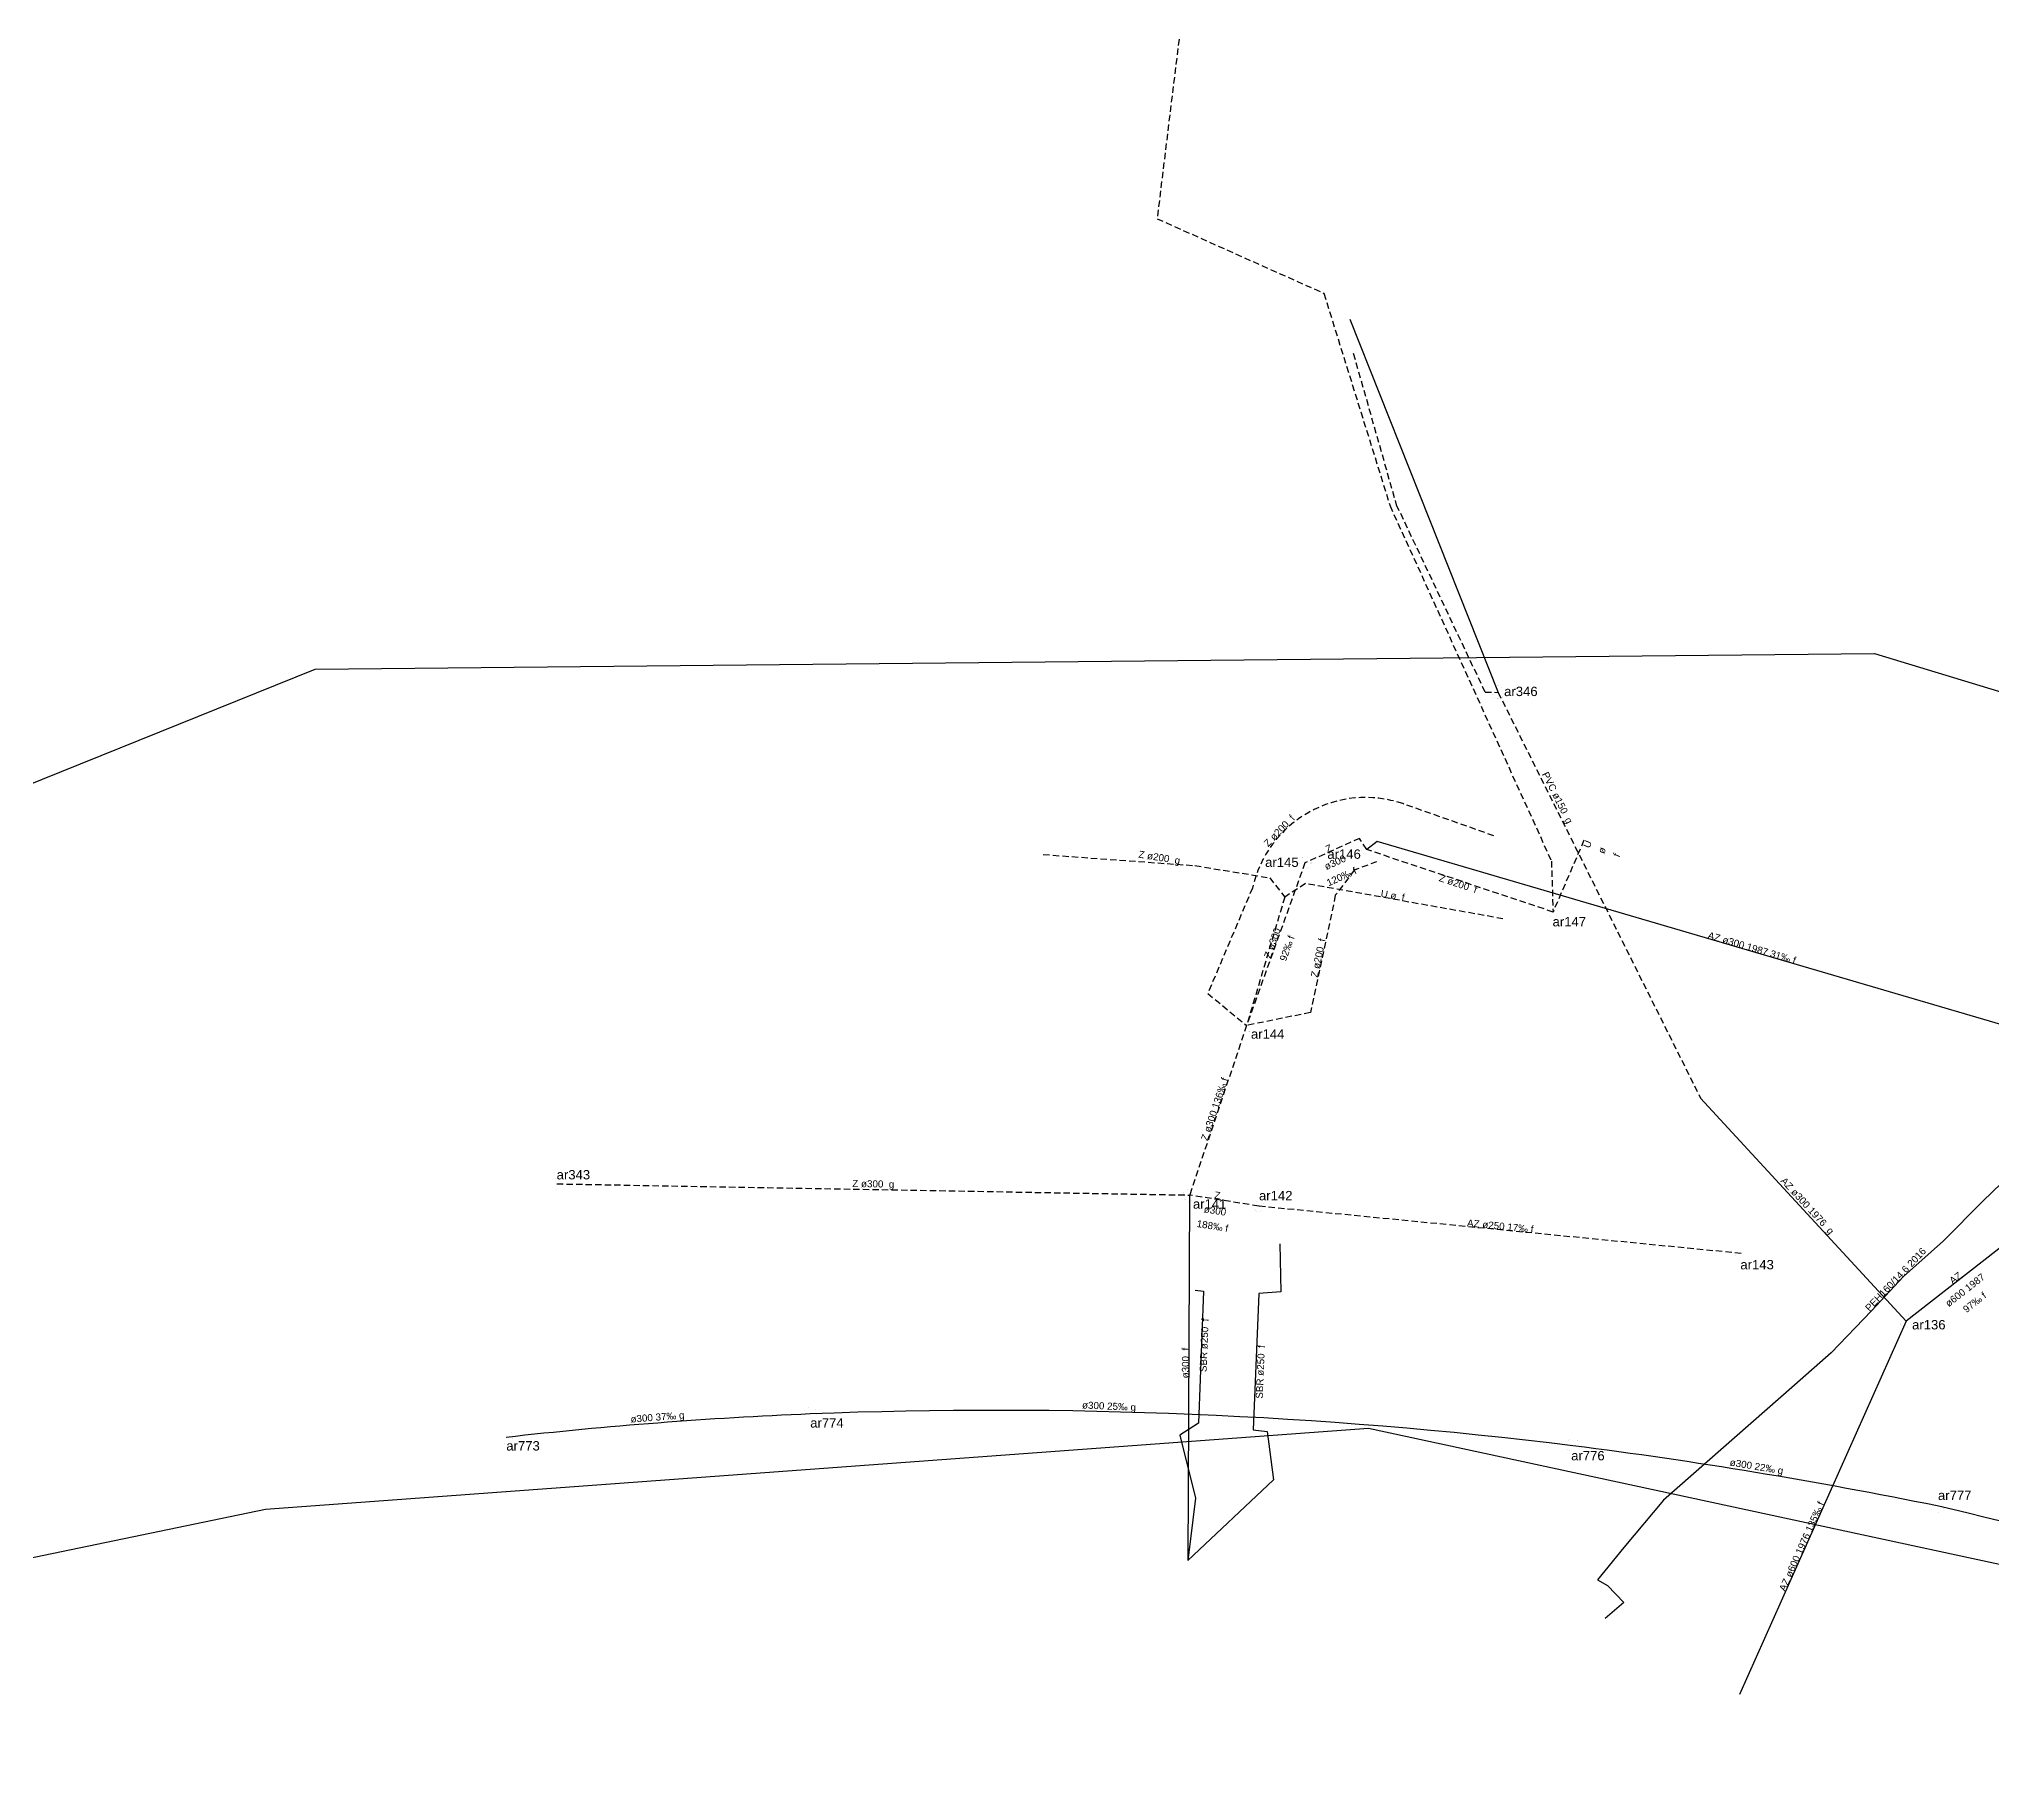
# Model space of a CAD drawing. Header units: metres. Extents: x 2810449 to 2811324, y 1183825 to 1184135.
# Drawn here: x 2810601.9 to 2810755.2, y 1183991.9 to 1184128.3 of the extents above; entities that cross this region are included whole.
import ezdxf

# ---------------------------------------------------------------- set-up
doc = ezdxf.new("R2010")
doc.units = ezdxf.units.M
doc.linetypes.add('DASHED', pattern=[0.75, 0.5, -0.25])
for name, color, linetype in [('bew_bauwerk', 7, 'Continuous'), ('bew_bauwerk_text', 7, 'Continuous'), ('bew_leitung', 7, 'Continuous'), ('bew_leitung_text', 7, 'Continuous'), ('Haltung--T-', 7, 'Continuous'), ('Normschacht--T-_125_4_0', 7, 'Continuous'), ('Normschacht--T-_125_5_0', 7, 'Continuous'), ('Normschacht--T-_142_5_0', 7, 'Continuous'), ('Normschacht--T-_STD', 7, 'Continuous'), ('war_bauwerk', 7, 'Continuous'), ('war_leitung', 7, 'Continuous'), ('war_leitung_text', 7, 'Continuous'), ('war_privat_bauwerk', 7, 'DASHED'), ('war_privat_bauwerk_text', 7, 'DASHED'), ('war_privat_leitung', 7, 'DASHED'), ('war_privat_leitung_text', 7, 'DASHED'), ('was-r_bauwerk', 7, 'Continuous'), ('was-r_bauwerk_text', 7, 'Continuous'), ('was-r_leitung', 7, 'Continuous'), ('was-r_leitung_text', 7, 'Continuous'), ('was-r_privat_bauwerk', 7, 'DASHED'), ('was-r_privat_bauwerk_text', 7, 'DASHED'), ('was-r_privat_leitung', 7, 'DASHED'), ('was-r_privat_leitung_text', 7, 'DASHED'), ('wkn_leitung', 7, 'Continuous'), ('wkn_leitung_text', 7, 'Continuous')]:
    doc.layers.add(name, color=color, linetype=linetype)
doc.layers.add('Projektgrenze', color=7, linetype='Continuous', true_color=0xff6347)
doc.styles.get("Standard").update_dxf_attribs({"font": 'simplex.shx'})

# ---------------------------------------------------------------- blocks, each defined once
blk = doc.blocks.new('Normschacht--T-_125_4_0')
at = {"layer": 'Normschacht--T-_125_4_0', "color": 203, "linetype": 'Continuous', "true_color": 0xad7ebd, "const_width": 0.001}
for points in [[(0.512, 0.002), (0.507, -0.068), (0.494, -0.135), (0.472, -0.198), (0.441, -0.257), (0.404, -0.312), (0.361, -0.361), (0.312, -0.404), (0.258, -0.441), (0.199, -0.471), (0.136, -0.493), (0.069, -0.507), (0.001, -0.511), (-0.069, -0.507), (-0.136, -0.494), (-0.199, -0.471), (-0.258, -0.441), (-0.312, -0.404), (-0.362, -0.361), (-0.405, -0.312), (-0.442, -0.257), (-0.472, -0.198), (-0.494, -0.135), (-0.508, -0.068), (-0.512, 0.002), (-0.508, 0.07), (-0.494, 0.136), (-0.472, 0.2), (-0.442, 0.259), (-0.405, 0.313), (-0.362, 0.362), (-0.312, 0.405), (-0.258, 0.442), (-0.199, 0.473), (-0.136, 0.494), (-0.069, 0.508), (0.001, 0.513), (0.069, 0.508), (0.136, 0.494), (0.199, 0.473), (0.258, 0.442), (0.312, 0.405), (0.361, 0.362), (0.404, 0.313), (0.441, 0.259), (0.472, 0.2), (0.493, 0.136), (0.508, 0.07), (0.512, 0.002)], [(0.459, 0.002), (0.455, 0.063), (0.444, 0.123), (0.423, 0.179), (0.396, 0.232), (0.363, 0.281), (0.324, 0.325), (0.28, 0.364), (0.231, 0.396), (0.178, 0.424), (0.122, 0.445), (0.062, 0.456), (0.001, 0.46), (-0.061, 0.456), (-0.122, 0.444), (-0.179, 0.424), (-0.232, 0.396), (-0.281, 0.364), (-0.325, 0.325), (-0.363, 0.281), (-0.396, 0.232), (-0.424, 0.179), (-0.444, 0.122), (-0.456, 0.063), (-0.46, 0.002), (-0.456, -0.06), (-0.444, -0.121), (-0.424, -0.178), (-0.396, -0.231), (-0.364, -0.28), (-0.325, -0.324), (-0.281, -0.363), (-0.232, -0.396), (-0.178, -0.423), (-0.122, -0.443), (-0.061, -0.455), (0.001, -0.459), (0.062, -0.455), (0.122, -0.443), (0.178, -0.423), (0.231, -0.395), (0.28, -0.362), (0.324, -0.324), (0.363, -0.28), (0.396, -0.231), (0.423, -0.178), (0.443, -0.121), (0.455, -0.06), (0.459, 0.002)]]:
    blk.add_lwpolyline(points, dxfattribs=at)
blk = doc.blocks.new('Normschacht--T-_142_5_0')
at = {"layer": 'Normschacht--T-_142_5_0', "color": 163, "linetype": 'Continuous', "true_color": 0x7e7ebd, "const_width": 0.001}
blk.add_lwpolyline([(0.419, -0.001), (0.416, -0.057), (0.405, -0.112), (0.386, -0.163), (0.361, -0.212), (0.331, -0.256), (0.296, -0.297), (0.256, -0.332), (0.211, -0.362), (0.163, -0.387), (0.111, -0.405), (0.056, -0.416), (0, -0.42), (-0.056, -0.416), (-0.111, -0.405), (-0.163, -0.386), (-0.212, -0.361), (-0.256, -0.332), (-0.296, -0.297), (-0.331, -0.256), (-0.361, -0.212), (-0.386, -0.163), (-0.405, -0.111), (-0.416, -0.057), (-0.419, 0), (-0.416, 0.056), (-0.405, 0.111), (-0.386, 0.163), (-0.361, 0.211), (-0.331, 0.255), (-0.296, 0.295), (-0.256, 0.331), (-0.211, 0.361), (-0.163, 0.385), (-0.111, 0.404), (-0.057, 0.415), (0, 0.419), (0.056, 0.415), (0.111, 0.404), (0.163, 0.386), (0.212, 0.361), (0.256, 0.331), (0.296, 0.296), (0.332, 0.255), (0.362, 0.211), (0.386, 0.163), (0.405, 0.111), (0.416, 0.056), (0.419, -0.001)], dxfattribs=at)
blk = doc.blocks.new('Normschacht--T-_125_5_0')
at = {"layer": 'Normschacht--T-_125_5_0', "color": 163, "linetype": 'Continuous', "true_color": 0x7e7ebd, "const_width": 0.001}
for points in [[(0.512, 0.002), (0.507, -0.068), (0.494, -0.135), (0.472, -0.198), (0.441, -0.257), (0.404, -0.312), (0.361, -0.361), (0.312, -0.404), (0.258, -0.441), (0.199, -0.471), (0.136, -0.493), (0.069, -0.507), (0.001, -0.511), (-0.069, -0.507), (-0.136, -0.494), (-0.199, -0.471), (-0.258, -0.441), (-0.312, -0.404), (-0.362, -0.361), (-0.405, -0.312), (-0.442, -0.257), (-0.472, -0.198), (-0.494, -0.135), (-0.508, -0.068), (-0.512, 0.002), (-0.508, 0.07), (-0.494, 0.136), (-0.472, 0.2), (-0.442, 0.259), (-0.405, 0.313), (-0.362, 0.362), (-0.312, 0.405), (-0.258, 0.442), (-0.199, 0.473), (-0.136, 0.494), (-0.069, 0.508), (0.001, 0.513), (0.069, 0.508), (0.136, 0.494), (0.199, 0.473), (0.258, 0.442), (0.312, 0.405), (0.361, 0.362), (0.404, 0.313), (0.441, 0.259), (0.472, 0.2), (0.493, 0.136), (0.508, 0.07), (0.512, 0.002)], [(0.459, 0.002), (0.455, 0.063), (0.444, 0.123), (0.423, 0.179), (0.396, 0.232), (0.363, 0.281), (0.324, 0.325), (0.28, 0.364), (0.231, 0.396), (0.178, 0.424), (0.122, 0.445), (0.062, 0.456), (0.001, 0.46), (-0.061, 0.456), (-0.122, 0.444), (-0.179, 0.424), (-0.232, 0.396), (-0.281, 0.364), (-0.325, 0.325), (-0.363, 0.281), (-0.396, 0.232), (-0.424, 0.179), (-0.444, 0.122), (-0.456, 0.063), (-0.46, 0.002), (-0.456, -0.06), (-0.444, -0.121), (-0.424, -0.178), (-0.396, -0.231), (-0.364, -0.28), (-0.325, -0.324), (-0.281, -0.363), (-0.232, -0.396), (-0.178, -0.423), (-0.122, -0.443), (-0.061, -0.455), (0.001, -0.459), (0.062, -0.455), (0.122, -0.443), (0.178, -0.423), (0.231, -0.395), (0.28, -0.362), (0.324, -0.324), (0.363, -0.28), (0.396, -0.231), (0.423, -0.178), (0.443, -0.121), (0.455, -0.06), (0.459, 0.002)]]:
    blk.add_lwpolyline(points, dxfattribs=at)
blk = doc.blocks.new('Normschacht--T-_STD')
at = {"layer": 'Normschacht--T-_STD', "color": 80, "linetype": 'Continuous', "true_color": 0x3fff00, "const_width": 0.001}
blk.add_lwpolyline([(0.524, -0.001), (0.519, -0.071), (0.506, -0.139), (0.483, -0.204), (0.452, -0.265), (0.414, -0.32), (0.37, -0.371), (0.32, -0.414), (0.264, -0.452), (0.204, -0.483), (0.139, -0.506), (0.071, -0.52), (0, -0.524), (-0.071, -0.52), (-0.139, -0.506), (-0.203, -0.483), (-0.264, -0.452), (-0.319, -0.414), (-0.37, -0.371), (-0.414, -0.32), (-0.451, -0.265), (-0.483, -0.204), (-0.506, -0.139), (-0.519, -0.071), (-0.524, -0.001), (-0.519, 0.07), (-0.506, 0.138), (-0.483, 0.203), (-0.451, 0.264), (-0.414, 0.319), (-0.37, 0.369), (-0.319, 0.413), (-0.264, 0.451), (-0.203, 0.482), (-0.139, 0.505), (-0.071, 0.519), (0, 0.523), (0.071, 0.519), (0.139, 0.505), (0.204, 0.482), (0.264, 0.451), (0.32, 0.413), (0.37, 0.369), (0.414, 0.319), (0.452, 0.264), (0.483, 0.203), (0.506, 0.138), (0.519, 0.07), (0.524, -0.001)], dxfattribs=at)

msp = doc.modelspace()

# ---------------------------------------------------------------- linework, layer by layer
at = {"layer": 'bew_leitung', "color": 92}
for points in [[(2810692.14, 1184037.63), (2810692, 1184008.96)], [(2810699.22, 1184033.81), (2810699.29, 1184030.03), (2810697.56, 1184029.92), (2810697.12, 1184019.21), (2810698.21, 1184019.08), (2810698.71, 1184015.3), (2810692, 1184008.96)], [(2810692.57, 1184030.18), (2810693.24, 1184030.1), (2810692.83, 1184019.74), (2810691.38, 1184018.79), (2810692.61, 1184013.85), (2810692, 1184008.96)]]:
    msp.add_lwpolyline(points, dxfattribs=at)
for points in [[(2810638.52, 1184018.65, -0.017566), (2810662.38, 1184020.49)], [(2810662.38, 1184020.49, -0.040286), (2810722.21, 1184018)], [(2810722.21, 1184018, -0.018224), (2810750.78, 1184013.28)], [(2810750.78, 1184013.28, -0.019894), (2810789.31, 1184002.54)]]:
    msp.add_lwpolyline(points, format="xyb", dxfattribs=at)
at = {"layer": 'Haltung--T-', "color": 171, "true_color": 0x8282ff}
msp.add_lwpolyline([(2810704.7, 1184106.33), (2810716.34, 1184077.06)], dxfattribs=at)
at = {"layer": 'Projektgrenze', "color": 0}
msp.add_lwpolyline([(2810448.63, 1183982.7), (2810543.93, 1184046.77), (2810623.55, 1184078.88), (2810745.85, 1184080.1), (2810873.25, 1184041.41), (2810983.98, 1183995.5), (2811151.99, 1183917.19), (2811241.68, 1183900.25), (2811294.33, 1183900.52), (2811288.51, 1183855.54), (2811198.29, 1183859.51), (2811105.16, 1183873.53), (2811032.93, 1183892.71), (2810794.01, 1184000.4), (2810706.17, 1184019.31), (2810619.65, 1184012.97), (2810552.21, 1183998.97), (2810497.3, 1183990.7), (2810476.6, 1183986.4)], close=True, dxfattribs=at)
at = {"layer": 'war_leitung', "color": 160, "true_color": 0x0048ff}
msp.add_lwpolyline([(2810766.47, 1184047.86), (2810706.86, 1184065.36), (2810706.03, 1184064.73)], dxfattribs=at)
at = {"layer": 'war_privat_leitung', "color": 160, "true_color": 0x0048ff}
for points in [[(2810691.31, 1184128.3), (2810689.59, 1184114.21), (2810702.67, 1184108.36), (2810707.86, 1184091.69), (2810720.52, 1184063.83), (2810720.65, 1184059.83)], [(2810680.66, 1184064.34), (2810692.56, 1184063.47), (2810698.42, 1184062.52), (2810699.6, 1184061), (2810696.61, 1184050.93)], [(2810706.03, 1184064.73), (2810705.47, 1184065.61), (2810701.19, 1184063.68)], [(2810720.65, 1184059.83), (2810706.03, 1184064.73)], [(2810723.07, 1184065.46), (2810720.65, 1184059.83)], [(2810706.81, 1184063.78), (2810705.06, 1184063.12), (2810703.57, 1184061.14), (2810701.62, 1184051.95), (2810696.61, 1184050.93)], [(2810701.19, 1184063.68), (2810696.61, 1184050.93)], [(2810716.72, 1184059.3), (2810701.24, 1184062.06), (2810699.6, 1184061)], [(2810696.61, 1184050.93), (2810692.14, 1184037.63)], [(2810642.51, 1184038.51), (2810692.14, 1184037.63)], [(2810697.56, 1184036.76), (2810692.14, 1184037.63)], [(2810735.41, 1184033.05), (2810697.56, 1184036.76)]]:
    msp.add_lwpolyline(points, dxfattribs=at)
msp.add_lwpolyline([(2810716.01, 1184065.81), (2810708.86, 1184068.33, 0.446019), (2810697.07, 1184061.71), (2810693.56, 1184053.44), (2810696.61, 1184050.93)], format="xyb", dxfattribs=at)
at = {"layer": 'was-r_leitung', "color": 202, "true_color": 0xa900e6}
for points in [[(2810732.22, 1184045.23), (2810748.35, 1184027.75)], [(2810756.44, 1184034.07), (2810748.35, 1184027.75)], [(2810748.35, 1184027.75), (2810735.27, 1183998.45)]]:
    msp.add_lwpolyline(points, dxfattribs=at)
at = {"layer": 'was-r_privat_leitung', "color": 181, "true_color": 0xa982e6}
for points in [[(2810704.98, 1184103.65), (2810708.35, 1184091.78), (2810715.31, 1184077.08), (2810716.34, 1184077.06)], [(2810716.34, 1184077.06), (2810732.22, 1184045.23)]]:
    msp.add_lwpolyline(points, dxfattribs=at)
at = {"layer": 'wkn_leitung', "color": 3}
msp.add_lwpolyline([(2810769.34, 1184051.86), (2810768, 1184050.15), (2810764.84, 1184047.55), (2810763.67, 1184046.35), (2810757.31, 1184039.99), (2810754.35, 1184037.14), (2810751.28, 1184034.04), (2810748.15, 1184031.24), (2810745.62, 1184028.55), (2810742.47, 1184025.25), (2810739.6, 1184022.73), (2810729.32, 1184013.69), (2810726.2, 1184009.99), (2810724.13, 1184007.46), (2810724.92, 1184007.02), (2810726.2, 1184005.67), (2810724.73, 1184004.42)], dxfattribs=at)

# ---------------------------------------------------------------- block references
at = {"layer": 'bew_bauwerk', "color": 80, "lineweight": 0}
for p in [(2810662.38, 1184020.49), (2810638.52, 1184018.65), (2810722.21, 1184018), (2810750.78, 1184013.28)]:
    msp.add_blockref('Normschacht--T-_STD', p, dxfattribs=at)
at = {"layer": 'war_bauwerk', "color": 173, "lineweight": 0}
msp.add_blockref('Normschacht--T-_142_5_0', (2810706.03, 1184064.73), dxfattribs=at)
at = {"layer": 'war_privat_bauwerk', "color": 173, "lineweight": 0}
for name, p in [('Normschacht--T-_125_5_0', (2810701.19, 1184063.68)), ('Normschacht--T-_142_5_0', (2810720.65, 1184059.83)), ('Normschacht--T-_125_5_0', (2810696.61, 1184050.93)), ('Normschacht--T-_142_5_0', (2810642.51, 1184038.51)), ('Normschacht--T-_125_5_0', (2810692.14, 1184037.63)), ('Normschacht--T-_142_5_0', (2810697.56, 1184036.76)), ('Normschacht--T-_125_5_0', (2810735.41, 1184033.05))]:
    msp.add_blockref(name, p, dxfattribs=at)
at = {"layer": 'was-r_bauwerk', "color": 203, "lineweight": 0}
msp.add_blockref('Normschacht--T-_125_4_0', (2810748.35, 1184027.75), dxfattribs=at)
at = {"layer": 'was-r_privat_bauwerk', "color": 203, "lineweight": 0}
msp.add_blockref('Normschacht--T-_125_4_0', (2810716.34, 1184077.06), dxfattribs=at)

# ---------------------------------------------------------------- texts
at = {"layer": 'bew_bauwerk_text', "color": 81, "true_color": 0xa3ff75, "char_height": 0.7353}
for s, insert, attachment_point in [('{\\fArial;ar774}', (2810662.38, 1184020.13), 1), ('{\\fArial;ar773}', (2810638.54, 1184018.33), 1), ('{\\fArial;ar776}', (2810722.07, 1184017.56), 1), ('{\\fArial;ar777}', (2810750.84, 1184013.7), 7)]:
    msp.add_mtext(s, dxfattribs=dict(at, insert=insert, attachment_point=attachment_point))
at = {"layer": 'bew_leitung_text', "color": 115, "true_color": 0x6b946c, "char_height": 0.5515}
for s, insert, attachment_point, rotation in [('{\\fArial;SBR ø250  f}', (2810693, 1184025.86), 2, 87.7073), ('{\\fArial;ø300  f}', (2810692.1, 1184024.45), 8, 89.7132), ('{\\fArial;SBR ø250  f}', (2810697.41, 1184023.77), 2, 87.6499), ('{\\fArial;ø300 25‰ g}', (2810685.8, 1184020.64), 8, 357.6499), ('{\\fArial;ø300 37‰ g}', (2810650.43, 1184019.78), 8, 4.4172), ('{\\fArial;ø300 22‰ g}', (2810736.54, 1184015.91), 8, 350.6216)]:
    msp.add_mtext(s, dxfattribs=dict(at, insert=insert, attachment_point=attachment_point, rotation=rotation))
at = {"layer": 'war_leitung_text', "color": 4, "char_height": 0.5515}
for s, insert, attachment_point, rotation in [('{\\fArial;U }', (2810723.1, 1184065.26), 2, 66.7414), ('{\\fArial;ø }', (2810724.22, 1184064.78), 2, 66.7414), ('{\\fArial; f}', (2810725.34, 1184064.3), 2, 66.7414), ('{\\fArial;Z ø200  f}', (2810713.29, 1184062.31), 2, 341.4839), ('{\\fArial;U ø  f}', (2810708.02, 1184060.85), 8, 349.8922), ('{\\fArial;AZ ø300 1987 31‰ f}', (2810736.16, 1184056.75), 8, 343.649), ('{\\fArial;Z ø300  g}', (2810667.32, 1184038.07), 8, 358.969)]:
    msp.add_mtext(s, dxfattribs=dict(at, insert=insert, attachment_point=attachment_point, rotation=rotation))
at = {"layer": 'war_privat_bauwerk', "color": 4, "insert": (2810735.34, 1184032.54), "char_height": 0.7353, "attachment_point": 1}
msp.add_mtext('{\\fArial;ar143}', dxfattribs=at)
at = {"layer": 'war_privat_bauwerk_text', "color": 4, "char_height": 0.7353}
for s, insert, attachment_point in [('{\\fArial;ar146}', (2810705.57, 1184064.74), 3), ('{\\fArial;ar147}', (2810720.61, 1184059.44), 1), ('{\\fArial;ar144}', (2810696.95, 1184050.63), 1), ('{\\fArial;ar343}', (2810642.49, 1184038.85), 7), ('{\\fArial;ar141}', (2810692.4, 1184037.3), 1), ('{\\fArial;ar142}', (2810697.58, 1184037.21), 7)]:
    msp.add_mtext(s, dxfattribs=dict(at, insert=insert, attachment_point=attachment_point))
at = {"layer": 'war_privat_bauwerk_text', "color": 4, "insert": (2810700.69, 1184063.73), "char_height": 0.7353, "attachment_point": 6, "rotation": 0.0191}
msp.add_mtext('{\\fArial;ar145}', dxfattribs=at)
at = {"layer": 'war_privat_leitung_text', "color": 4, "char_height": 0.5515, "attachment_point": 8}
for s, insert, rotation in [('{\\fArial;Z ø200  f}', (2810699.38, 1184066.01), 46.196), ('{\\fArial;Z ø200  g}', (2810689.7, 1184063.68), 350.8778), ('{\\fArial;Z }', (2810703.17, 1184064.57), 24.259), ('{\\fArial;ø300 }', (2810703.67, 1184063.46), 24.259), ('{\\fArial;120‰ f}', (2810704.17, 1184062.34), 24.259), ('{\\fArial;Z ø300 }', (2810698.9, 1184057.3), 70.2424), ('{\\fArial;92‰ f}', (2810700.05, 1184056.89), 70.2424), ('{\\fArial;Z ø200  f}', (2810702.51, 1184056.17), 78.0203), ('{\\fArial;Z ø300 136‰ f}', (2810694.37, 1184044.28), 71.4023), ('{\\fArial;ø300 }', (2810694.09, 1184036.13), 350.8809), ('{\\fArial;Z }', (2810694.28, 1184037.34), 350.8809), ('{\\fArial;188‰ f}', (2810693.89, 1184034.93), 350.8809), ('{\\fArial;AZ ø250 17‰ f}', (2810716.48, 1184034.91), 354.3755)]:
    msp.add_mtext(s, dxfattribs=dict(at, insert=insert, rotation=rotation))
at = {"layer": 'was-r_bauwerk_text', "color": 181, "true_color": 0xa982e6, "insert": (2810748.81, 1184027.83), "char_height": 0.7353, "attachment_point": 1}
msp.add_mtext('{\\fArial;ar136}', dxfattribs=at)
at = {"layer": 'was-r_leitung_text', "color": 181, "true_color": 0xa982e6, "char_height": 0.5515, "attachment_point": 8}
for s, insert, rotation in [('{\\fArial;AZ ø300 1976  g}', (2810740.28, 1184036.49), 312.6903), ('{\\fArial;ø600 1987 }', (2810753.14, 1184029.95), 38.0156), ('{\\fArial;AZ }', (2810752.39, 1184030.91), 38.0156), ('{\\fArial;97‰ f}', (2810753.89, 1184028.99), 38.0156), ('{\\fArial;AZ ø600 1976 135‰ f}', (2810740.41, 1184009.96), 65.9443)]:
    msp.add_mtext(s, dxfattribs=dict(at, insert=insert, rotation=rotation))
at = {"layer": 'was-r_privat_bauwerk_text', "color": 202, "true_color": 0xa900e6, "insert": (2810716.81, 1184077.13), "char_height": 0.7353, "attachment_point": 4, "rotation": 0.0191}
msp.add_mtext('{\\fArial;ar346}', dxfattribs=at)
at = {"layer": 'was-r_privat_leitung_text', "color": 202, "true_color": 0xa900e6, "insert": (2810720.6, 1184068.6), "char_height": 0.5515, "attachment_point": 8, "rotation": 296.4881}
msp.add_mtext('{\\fArial;PVC ø150  g}', dxfattribs=at)
at = {"layer": 'wkn_leitung_text', "color": 71, "true_color": 0xb8ff94, "insert": (2810747.72, 1184030.82), "char_height": 0.5515, "attachment_point": 8, "rotation": 46.4311}
msp.add_mtext('{\\fArial;PEH160/14.6 2016}', dxfattribs=at)

doc.saveas('drawing.dxf')
